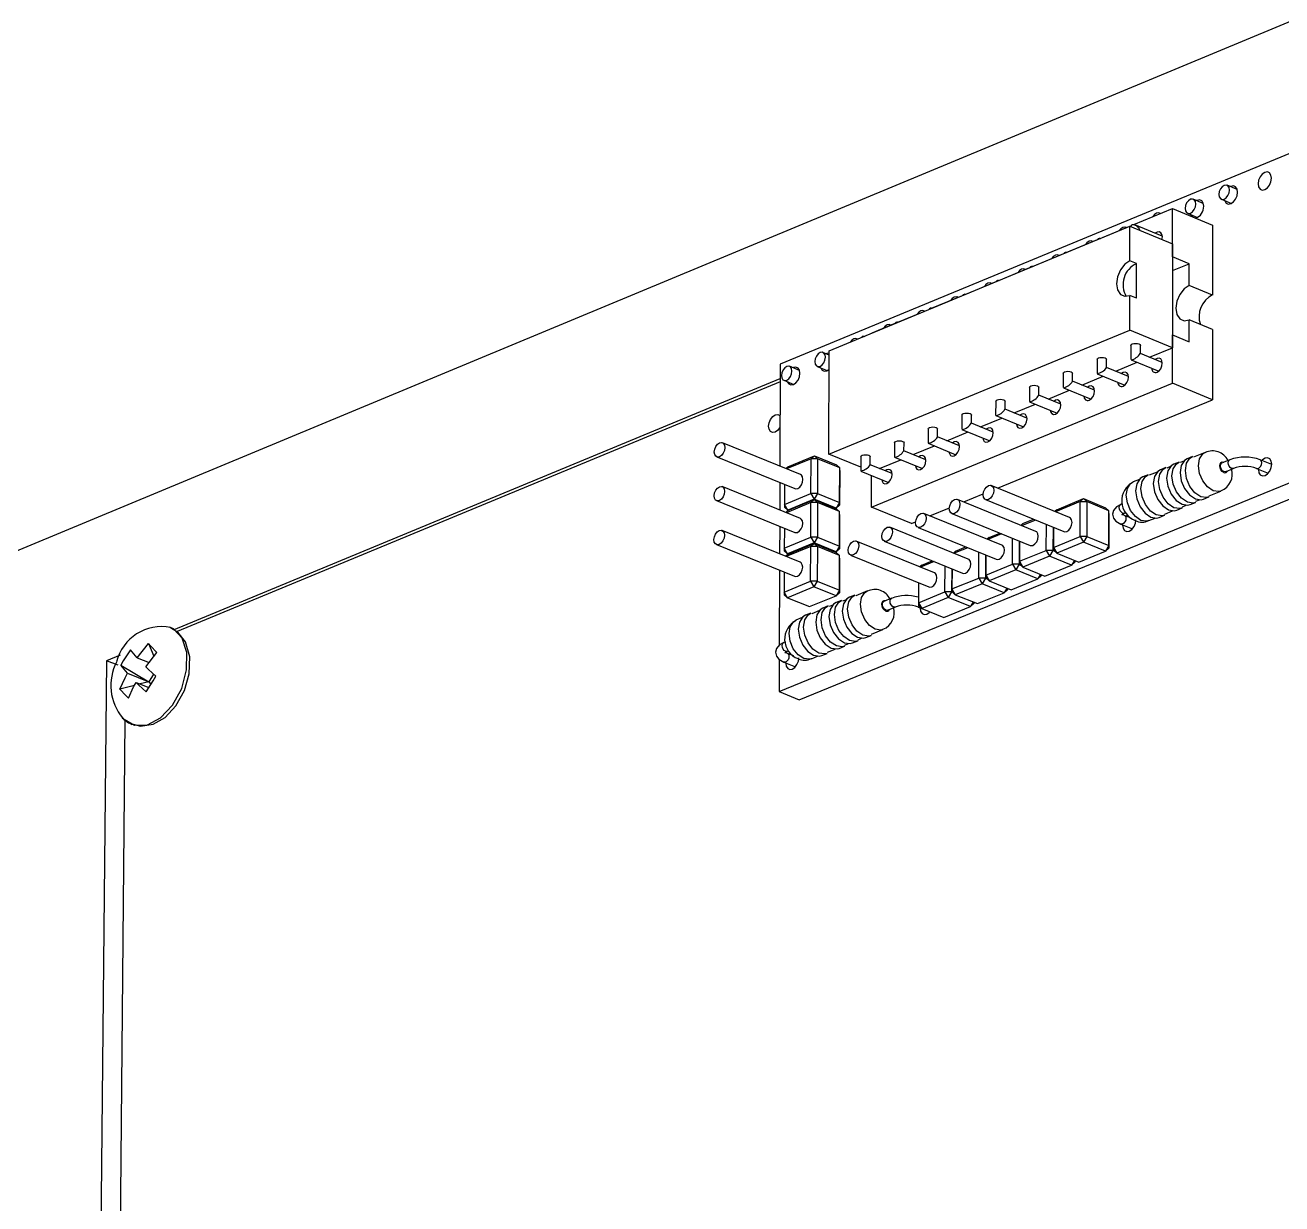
# Model space of a CAD drawing. Extents: x 0 to 155, y 0 to 203.
# Drawn here: x 90.66 to 101.95, y 83.91 to 94.49 of the extents above; entities that cross this region are included whole.
import ezdxf

# ---------------------------------------------------------------- set-up
doc = ezdxf.new("R2010")
doc.units = 0
doc.layers.get('0').update_dxf_attribs({"linetype": 'CONTINUOUS'})

msp = doc.modelspace()

# ---------------------------------------------------------------- linework, layer by layer
at = {"color": 7, "linetype": 'CONTINUOUS'}
for p, q in [((89.215, 89.204), (134.149, 107.888)), ((104.197, 94.243), (97.443, 91.448)), ((101.548, 93.019), (101.458, 93.056)), ((100.621, 92.704), (100.968, 92.847)), ((100.968, 92.413), (100.968, 92.847)), ((100.968, 92.847), (101.327, 92.699)), ((101.244, 92.893), (101.154, 92.93)), ((101.407, 92.93), (101.497, 92.893)), ((100.858, 92.802), (100.85, 92.805)), ((101.103, 92.805), (101.193, 92.767)), ((97.883, 91.57), (100.584, 92.688)), ((100.317, 92.578), (100.598, 92.694)), ((100.554, 92.676), (100.547, 92.679)), ((100.584, 92.377), (100.584, 92.688)), ((100.584, 92.688), (100.968, 92.529)), ((100.876, 92.599), (100.628, 92.702)), ((100.829, 92.635), (100.813, 92.625)), ((101.327, 92.699), (101.327, 92.07)), ((100.013, 92.452), (100.294, 92.568)), ((100.251, 92.55), (100.243, 92.554)), ((100.968, 92.529), (100.968, 91.596)), ((99.71, 92.327), (99.99, 92.443)), ((99.948, 92.425), (99.94, 92.428)), ((100.644, 92.352), (100.584, 92.377)), ((101.118, 92.351), (100.968, 92.413)), ((99.407, 92.201), (99.687, 92.317)), ((99.645, 92.3), (99.637, 92.303)), ((100.644, 92.041), (100.644, 92.352)), ((100.968, 92.289), (101.118, 92.351)), ((101.118, 92.157), (101.118, 92.351)), ((99.104, 92.076), (99.384, 92.192)), ((99.343, 92.175), (99.335, 92.178)), ((101.327, 92.07), (101.118, 92.157)), ((98.801, 91.951), (99.081, 92.066)), ((99.04, 92.05), (99.033, 92.053)), ((100.583, 91.755), (100.584, 92.066)), ((100.644, 92.041), (100.584, 92.066)), ((98.499, 91.826), (98.778, 91.941)), ((98.739, 91.925), (98.731, 91.928)), ((98.268, 91.73), (98.476, 91.816)), ((101.118, 91.651), (101.118, 91.846)), ((101.327, 91.759), (101.118, 91.846)), ((97.88, 90.64), (100.583, 91.755)), ((98.268, 91.729), (98.268, 91.73)), ((98.437, 91.8), (98.429, 91.803)), ((100.968, 91.596), (100.583, 91.755)), ((100.968, 91.277), (100.968, 91.713)), ((100.968, 91.713), (101.118, 91.651)), ((101.327, 91.759), (101.327, 91.13)), ((98.137, 91.675), (98.128, 91.678)), ((100.594, 91.618), (100.594, 91.49)), ((100.679, 91.545), (100.679, 91.618)), ((100.762, 91.512), (100.968, 91.596)), ((97.883, 91.531), (97.827, 91.554)), ((97.88, 90.64), (97.883, 91.57)), ((100.29, 91.493), (100.29, 91.364)), ((100.375, 91.419), (100.375, 91.493)), ((100.595, 91.488), (100.844, 91.386)), ((100.876, 91.465), (100.679, 91.546)), ((97.443, 91.448), (97.44, 90.532)), ((97.616, 91.393), (97.526, 91.43)), ((97.776, 91.429), (97.866, 91.392)), ((99.986, 91.368), (99.986, 91.239)), ((100.07, 91.294), (100.07, 91.368)), ((100.291, 91.363), (100.54, 91.26)), ((100.572, 91.339), (100.375, 91.42)), ((100.457, 91.386), (100.65, 91.466)), ((91.992, 89.064), (97.443, 91.319)), ((97.443, 91.289), (92.024, 89.047)), ((97.476, 91.304), (97.565, 91.267)), ((98.263, 90.165), (100.968, 91.277)), ((99.682, 91.242), (99.682, 91.114)), ((99.767, 91.169), (99.767, 91.242)), ((100.268, 91.214), (100.07, 91.295)), ((100.153, 91.261), (100.345, 91.34)), ((101.327, 91.13), (100.968, 91.277)), ((97.432, 88.508), (104.085, 91.229)), ((99.395, 90.336), (101.327, 91.13)), ((99.964, 91.089), (99.767, 91.17)), ((99.849, 91.136), (100.041, 91.215)), ((99.987, 91.237), (100.236, 91.135)), ((97.612, 88.435), (104.085, 91.082)), ((99.379, 91.117), (99.378, 90.989)), ((99.463, 91.044), (99.463, 91.117)), ((99.66, 90.964), (99.463, 91.045)), ((99.546, 91.011), (99.737, 91.09)), ((99.683, 91.112), (99.932, 91.01)), ((99.075, 90.993), (99.075, 90.864)), ((99.16, 90.919), (99.16, 90.992)), ((99.357, 90.839), (99.16, 90.92)), ((99.243, 90.886), (99.434, 90.965)), ((99.379, 90.987), (99.628, 90.885)), ((98.773, 90.868), (98.772, 90.739)), ((98.857, 90.794), (98.857, 90.868)), ((99.054, 90.715), (98.857, 90.795)), ((98.94, 90.761), (99.131, 90.84)), ((99.076, 90.862), (99.325, 90.761)), ((97.625, 90.457), (96.923, 90.743)), ((98.47, 90.743), (98.47, 90.615)), ((98.554, 90.67), (98.555, 90.743)), ((98.637, 90.637), (98.828, 90.715)), ((98.773, 90.738), (99.022, 90.636)), ((96.872, 90.617), (97.575, 90.331)), ((97.72, 90.598), (97.5, 90.508)), ((97.512, 90.527), (97.75, 90.625)), ((97.719, 90.287), (97.72, 90.598)), ((97.75, 90.625), (97.72, 90.598)), ((97.779, 90.598), (97.72, 90.598)), ((97.75, 90.625), (97.779, 90.598)), ((97.75, 90.625), (97.948, 90.544)), ((97.779, 90.598), (97.778, 90.287)), ((97.977, 90.518), (97.779, 90.598)), ((98.168, 90.523), (97.88, 90.64)), ((98.168, 90.619), (98.167, 90.49)), ((98.252, 90.545), (98.252, 90.618)), ((98.335, 90.512), (98.525, 90.591)), ((98.471, 90.613), (98.72, 90.511)), ((98.751, 90.59), (98.554, 90.671)), ((101.027, 90.57), (100.979, 90.551)), ((101.069, 90.578), (101.037, 90.565)), ((101.147, 90.619), (101.099, 90.6)), ((101.262, 90.657), (101.157, 90.614)), ((101.482, 90.591), (101.413, 90.562)), ((101.859, 90.548), (101.755, 90.591)), ((97.493, 90.511), (97.512, 90.527)), ((97.948, 90.544), (97.977, 90.518)), ((97.976, 90.207), (97.977, 90.518)), ((97.977, 90.493), (97.976, 90.182)), ((97.977, 90.493), (97.977, 90.518)), ((98.168, 90.489), (98.417, 90.387)), ((98.449, 90.466), (98.252, 90.546)), ((100.749, 90.456), (100.701, 90.436)), ((100.829, 90.479), (100.758, 90.451)), ((100.907, 90.521), (100.859, 90.501)), ((100.949, 90.529), (100.917, 90.516)), ((101.445, 90.483), (101.514, 90.512)), ((101.723, 90.512), (101.827, 90.469)), ((97.624, 90.063), (96.921, 90.349)), ((97.439, 90.386), (97.438, 90.139)), ((97.481, 90.369), (97.48, 90.189)), ((98.263, 90.165), (98.264, 90.45)), ((100.043, 90.071), (99.339, 90.359)), ((100.67, 90.414), (100.614, 90.392)), ((97.48, 90.189), (97.719, 90.287)), ((97.748, 90.236), (97.51, 90.138)), ((97.51, 90.134), (97.748, 90.232)), ((97.748, 90.232), (97.718, 90.205)), ((97.719, 90.287), (97.748, 90.236)), ((97.778, 90.287), (97.719, 90.287)), ((97.778, 90.287), (97.748, 90.236)), ((97.946, 90.156), (97.748, 90.236)), ((97.748, 90.232), (97.778, 90.205)), ((97.748, 90.232), (97.946, 90.151)), ((97.778, 90.287), (97.976, 90.207)), ((99.739, 89.947), (99.036, 90.234)), ((99.092, 90.211), (99.266, 90.283)), ((99.288, 90.232), (99.992, 89.945)), ((99.927, 90.142), (100.168, 90.241)), ((100.168, 90.241), (100.138, 90.214)), ((100.168, 90.241), (100.198, 90.214)), ((100.168, 90.241), (100.366, 90.16)), ((101.178, 90.217), (101.21, 90.23)), ((101.247, 90.236), (101.295, 90.256)), ((101.298, 90.266), (101.403, 90.309)), ((96.871, 90.223), (97.573, 89.937)), ((97.51, 90.138), (97.48, 90.189)), ((97.48, 90.189), (97.481, 90.165)), ((97.51, 90.138), (97.481, 90.165)), ((97.492, 90.117), (97.51, 90.134)), ((97.718, 90.205), (97.498, 90.114)), ((97.51, 90.138), (97.516, 90.136)), ((97.717, 89.894), (97.718, 90.205)), ((97.778, 90.205), (97.718, 90.205)), ((97.778, 90.205), (97.777, 89.894)), ((97.976, 90.125), (97.778, 90.205)), ((97.941, 90.153), (97.946, 90.156)), ((97.976, 90.207), (97.946, 90.156)), ((97.976, 90.182), (97.946, 90.156)), ((97.946, 90.151), (97.976, 90.125)), ((97.975, 89.813), (97.976, 90.125)), ((97.976, 90.182), (97.976, 90.207)), ((97.976, 90.1), (97.976, 90.125)), ((98.623, 90.019), (98.263, 90.165)), ((98.788, 90.086), (98.963, 90.158)), ((99.927, 90.142), (99.909, 90.126)), ((100.138, 90.214), (99.916, 90.123)), ((100.137, 89.901), (100.138, 90.214)), ((100.138, 90.214), (100.198, 90.214)), ((100.198, 90.214), (100.197, 89.901)), ((100.396, 90.133), (100.198, 90.214)), ((100.366, 90.16), (100.396, 90.133)), ((100.395, 89.82), (100.396, 90.133)), ((100.396, 90.108), (100.396, 90.133)), ((100.518, 90.196), (100.503, 90.189)), ((100.535, 90.111), (100.55, 90.116)), ((100.899, 90.103), (100.969, 90.132)), ((101.007, 90.138), (101.055, 90.158)), ((101.058, 90.168), (101.09, 90.181)), ((101.127, 90.187), (101.175, 90.207)), ((97.976, 90.1), (97.975, 89.789)), ((98.623, 90.019), (98.659, 90.033)), ((99.435, 89.822), (98.732, 90.109)), ((98.985, 90.107), (99.688, 89.821)), ((99.624, 90.017), (99.605, 90.001)), ((99.736, 90.049), (99.612, 89.998)), ((99.624, 90.017), (99.719, 90.056)), ((99.833, 89.776), (99.834, 90.01)), ((100.396, 90.108), (100.395, 89.796)), ((100.503, 90.012), (100.607, 89.97)), ((100.535, 90.091), (100.516, 90.102)), ((100.597, 90.066), (100.535, 90.091)), ((100.535, 90.091), (100.537, 90.091)), ((100.755, 90.044), (100.811, 90.067)), ((100.848, 90.073), (100.896, 90.093)), ((97.623, 89.67), (96.92, 89.955)), ((97.438, 89.993), (97.437, 89.745)), ((97.48, 89.976), (97.479, 89.796)), ((97.479, 89.796), (97.717, 89.894)), ((97.717, 89.894), (97.747, 89.843)), ((97.777, 89.894), (97.717, 89.894)), ((97.777, 89.894), (97.747, 89.843)), ((97.777, 89.894), (97.975, 89.813)), ((99.132, 89.698), (98.429, 89.985)), ((98.681, 89.983), (99.384, 89.696)), ((99.32, 89.893), (99.302, 89.877)), ((99.432, 89.925), (99.309, 89.874)), ((99.32, 89.893), (99.415, 89.932)), ((99.894, 89.985), (99.893, 89.776)), ((99.897, 89.984), (99.897, 89.802)), ((99.897, 89.802), (100.137, 89.901)), ((100.137, 89.901), (100.167, 89.85)), ((100.197, 89.901), (100.137, 89.901)), ((100.197, 89.901), (100.167, 89.85)), ((100.197, 89.901), (100.395, 89.82)), ((96.869, 89.829), (97.572, 89.544)), ((97.509, 89.745), (97.479, 89.796)), ((97.479, 89.796), (97.479, 89.771)), ((97.717, 89.811), (97.496, 89.721)), ((97.747, 89.843), (97.509, 89.745)), ((97.509, 89.74), (97.747, 89.838)), ((97.716, 89.5), (97.717, 89.811)), ((97.747, 89.838), (97.717, 89.811)), ((97.777, 89.811), (97.717, 89.811)), ((97.945, 89.762), (97.747, 89.843)), ((97.747, 89.838), (97.777, 89.811)), ((97.747, 89.838), (97.945, 89.758)), ((97.777, 89.811), (97.776, 89.5)), ((97.975, 89.731), (97.777, 89.811)), ((97.975, 89.813), (97.945, 89.762)), ((97.975, 89.789), (97.945, 89.762)), ((97.975, 89.789), (97.975, 89.813)), ((98.829, 89.574), (98.126, 89.86)), ((98.378, 89.858), (99.081, 89.572)), ((99.129, 89.8), (99.005, 89.75)), ((99.017, 89.769), (99.111, 89.807)), ((99.53, 89.652), (99.53, 89.885)), ((99.59, 89.86), (99.59, 89.652)), ((99.593, 89.859), (99.593, 89.678)), ((99.593, 89.678), (99.833, 89.776)), ((99.833, 89.776), (99.863, 89.725)), ((99.893, 89.776), (99.833, 89.776)), ((99.893, 89.776), (99.863, 89.725)), ((99.893, 89.776), (99.903, 89.773)), ((99.897, 89.802), (99.927, 89.751)), ((99.897, 89.802), (99.897, 89.778)), ((99.927, 89.751), (99.897, 89.778)), ((100.167, 89.85), (99.927, 89.751)), ((100.365, 89.769), (100.167, 89.85)), ((100.395, 89.82), (100.365, 89.769)), ((100.365, 89.769), (100.395, 89.796)), ((100.395, 89.82), (100.395, 89.796)), ((97.509, 89.745), (97.479, 89.771)), ((97.49, 89.723), (97.509, 89.74)), ((97.509, 89.745), (97.514, 89.742)), ((97.939, 89.76), (97.945, 89.762)), ((97.945, 89.758), (97.975, 89.731)), ((97.974, 89.419), (97.975, 89.731)), ((97.975, 89.707), (97.974, 89.395)), ((97.975, 89.707), (97.975, 89.731)), ((98.075, 89.734), (98.778, 89.448)), ((98.826, 89.676), (98.703, 89.625)), ((98.714, 89.645), (98.808, 89.683)), ((99.017, 89.769), (98.999, 89.752)), ((99.226, 89.528), (99.227, 89.76)), ((99.287, 89.736), (99.286, 89.528)), ((99.29, 89.735), (99.29, 89.554)), ((99.593, 89.678), (99.623, 89.627)), ((99.593, 89.678), (99.593, 89.654)), ((99.863, 89.725), (99.623, 89.627)), ((100.061, 89.644), (99.863, 89.725)), ((99.927, 89.751), (100.125, 89.67)), ((100.086, 89.686), (100.061, 89.644)), ((100.061, 89.644), (100.091, 89.671)), ((100.091, 89.684), (100.091, 89.671)), ((100.091, 89.684), (100.091, 89.671)), ((100.125, 89.67), (100.365, 89.769)), ((97.436, 89.599), (97.434, 88.924)), ((97.478, 89.582), (97.477, 89.402)), ((98.714, 89.645), (98.696, 89.628)), ((98.923, 89.404), (98.924, 89.636)), ((98.984, 89.612), (98.983, 89.404)), ((98.987, 89.61), (98.986, 89.43)), ((99.29, 89.554), (99.53, 89.652)), ((99.29, 89.554), (99.32, 89.503)), ((99.29, 89.554), (99.29, 89.529)), ((99.56, 89.601), (99.32, 89.503)), ((99.53, 89.652), (99.56, 89.601)), ((99.59, 89.652), (99.53, 89.652)), ((99.59, 89.652), (99.56, 89.601)), ((99.758, 89.52), (99.56, 89.601)), ((99.59, 89.652), (99.599, 89.648)), ((99.623, 89.627), (99.593, 89.654)), ((99.623, 89.627), (99.821, 89.546)), ((99.782, 89.562), (99.758, 89.52)), ((99.788, 89.56), (99.788, 89.547)), ((99.788, 89.56), (99.788, 89.547)), ((99.821, 89.546), (100.061, 89.644)), ((97.477, 89.402), (97.716, 89.5)), ((97.746, 89.449), (97.507, 89.351)), ((97.716, 89.5), (97.746, 89.449)), ((97.776, 89.5), (97.716, 89.5)), ((97.776, 89.5), (97.746, 89.449)), ((97.944, 89.368), (97.746, 89.449)), ((97.776, 89.5), (97.974, 89.419)), ((98.684, 89.486), (98.684, 89.306)), ((98.986, 89.43), (99.226, 89.528)), ((99.256, 89.477), (99.016, 89.378)), ((99.226, 89.528), (99.256, 89.477)), ((99.286, 89.528), (99.226, 89.528)), ((99.286, 89.528), (99.256, 89.477)), ((99.454, 89.396), (99.256, 89.477)), ((99.286, 89.528), (99.296, 89.524)), ((99.32, 89.503), (99.29, 89.529)), ((99.32, 89.503), (99.518, 89.422)), ((99.479, 89.438), (99.454, 89.396)), ((99.484, 89.435), (99.484, 89.423)), ((99.484, 89.435), (99.484, 89.423)), ((99.518, 89.422), (99.758, 89.52)), ((99.758, 89.52), (99.788, 89.547)), ((97.507, 89.351), (97.477, 89.402)), ((97.477, 89.402), (97.478, 89.377)), ((97.507, 89.351), (97.478, 89.377)), ((97.507, 89.351), (97.705, 89.271)), ((97.705, 89.271), (97.944, 89.368)), ((97.974, 89.419), (97.944, 89.368)), ((97.974, 89.395), (97.944, 89.368)), ((97.993, 89.326), (97.946, 89.307)), ((97.974, 89.395), (97.974, 89.419)), ((98.034, 89.333), (98.003, 89.321)), ((98.112, 89.375), (98.065, 89.355)), ((98.226, 89.412), (98.121, 89.369)), ((98.444, 89.346), (98.375, 89.317)), ((98.684, 89.306), (98.923, 89.404)), ((98.953, 89.353), (98.714, 89.254)), ((98.923, 89.404), (98.953, 89.353)), ((98.983, 89.404), (98.923, 89.404)), ((98.983, 89.404), (98.953, 89.353)), ((99.151, 89.272), (98.953, 89.353)), ((98.983, 89.404), (98.993, 89.4)), ((98.986, 89.43), (99.016, 89.378)), ((98.986, 89.43), (98.987, 89.405)), ((99.016, 89.378), (98.987, 89.405)), ((99.016, 89.378), (99.214, 89.298)), ((99.214, 89.298), (99.454, 89.396)), ((99.454, 89.396), (99.484, 89.423)), ((97.717, 89.213), (97.67, 89.193)), ((97.796, 89.236), (97.727, 89.207)), ((97.875, 89.277), (97.827, 89.258)), ((97.915, 89.285), (97.884, 89.272)), ((98.407, 89.239), (98.476, 89.267)), ((98.683, 89.267), (98.713, 89.255)), ((98.684, 89.306), (98.714, 89.254)), ((98.684, 89.306), (98.684, 89.281)), ((98.714, 89.254), (98.684, 89.281)), ((98.714, 89.254), (98.912, 89.174)), ((98.912, 89.174), (99.151, 89.272)), ((99.176, 89.314), (99.151, 89.272)), ((99.151, 89.272), (99.181, 89.299)), ((99.181, 89.311), (99.181, 89.299)), ((99.181, 89.311), (99.181, 89.299)), ((97.639, 89.172), (97.584, 89.149)), ((98.143, 88.974), (98.174, 88.987)), ((98.211, 88.993), (98.259, 89.013)), ((98.262, 89.023), (98.366, 89.066)), ((91.666, 88.81), (91.605, 88.884)), ((91.666, 88.81), (91.765, 88.94)), ((91.765, 88.94), (91.815, 88.825)), ((97.489, 88.954), (97.474, 88.948)), ((97.506, 88.87), (97.521, 88.876)), ((97.867, 88.861), (97.936, 88.89)), ((97.973, 88.896), (98.021, 88.916)), ((98.024, 88.926), (98.055, 88.939)), ((98.092, 88.945), (98.14, 88.964)), ((91.39, 88.785), (91.298, 79.43)), ((91.511, 88.835), (91.39, 88.785)), ((91.493, 88.744), (91.39, 88.785)), ((91.666, 88.81), (91.772, 88.768)), ((91.743, 88.73), (91.842, 88.859)), ((97.433, 88.797), (97.432, 88.508)), ((97.476, 88.772), (97.579, 88.731)), ((97.508, 88.851), (97.488, 88.862)), ((97.565, 88.828), (97.508, 88.851)), ((97.508, 88.851), (97.509, 88.851)), ((97.724, 88.803), (97.779, 88.826)), ((97.816, 88.832), (97.864, 88.851)), ((91.579, 88.672), (91.518, 88.745)), ((91.518, 88.745), (91.768, 88.596)), ((91.579, 88.672), (91.768, 88.596)), ((91.811, 88.664), (91.768, 88.596)), ((91.641, 88.564), (91.509, 88.531)), ((91.656, 88.591), (91.77, 88.545)), ((91.768, 88.596), (91.692, 88.577)), ((91.768, 88.596), (91.788, 88.575)), ((97.432, 88.508), (97.612, 88.435)), ((91.483, 80.433), (91.558, 88.249))]:
    msp.add_line(p, q, dxfattribs=at)
for points in [[(101.857, 93.119), (101.852, 93.147), (101.839, 93.167), (101.82, 93.176), (101.797, 93.172), (101.774, 93.157), (101.754, 93.132), (101.741, 93.101), (101.737, 93.07), (101.741, 93.042), (101.755, 93.022), (101.774, 93.013), (101.797, 93.017), (101.82, 93.032), (101.839, 93.057), (101.852, 93.088), (101.857, 93.119)], [(101.48, 93.013), (101.477, 93.035), (101.466, 93.051), (101.451, 93.058), (101.433, 93.055), (101.414, 93.043), (101.399, 93.023), (101.388, 92.999), (101.385, 92.974), (101.388, 92.951), (101.399, 92.936), (101.414, 92.928), (101.433, 92.931), (101.451, 92.944), (101.466, 92.964), (101.477, 92.988), (101.48, 93.013)], [(101.552, 92.993), (101.548, 93.021), (101.535, 93.041), (101.515, 93.05), (101.492, 93.046), (101.488, 93.044)], [(101.436, 92.918), (101.437, 92.916), (101.45, 92.896), (101.469, 92.887), (101.492, 92.891), (101.515, 92.906), (101.535, 92.931), (101.548, 92.962), (101.552, 92.993)], [(101.176, 92.887), (101.173, 92.91), (101.162, 92.925), (101.147, 92.932), (101.128, 92.93), (101.11, 92.917), (101.094, 92.897), (101.084, 92.873), (101.08, 92.848), (101.084, 92.826), (101.094, 92.81), (101.11, 92.803), (101.128, 92.806), (101.147, 92.818), (101.162, 92.838), (101.173, 92.862), (101.176, 92.887)], [(101.248, 92.868), (101.243, 92.895), (101.23, 92.915), (101.211, 92.924), (101.188, 92.92), (101.184, 92.918)], [(100.856, 92.801), (100.843, 92.807), (100.824, 92.804), (100.806, 92.792), (100.792, 92.775)], [(101.132, 92.792), (101.133, 92.79), (101.141, 92.776)], [(100.553, 92.676), (100.539, 92.681), (100.521, 92.678), (100.503, 92.666), (100.489, 92.649)], [(100.595, 92.679), (100.595, 92.683), (100.596, 92.69), (100.599, 92.696), (100.602, 92.7), (100.607, 92.703), (100.613, 92.704), (100.619, 92.704), (100.626, 92.702), (100.633, 92.699), (100.641, 92.694), (100.648, 92.688), (100.655, 92.681), (100.661, 92.673), (100.667, 92.664), (100.672, 92.655), (100.674, 92.651)], [(100.873, 92.568), (100.877, 92.592), (100.873, 92.615), (100.863, 92.63), (100.847, 92.637), (100.829, 92.635)], [(100.249, 92.55), (100.236, 92.556), (100.218, 92.553), (100.199, 92.54), (100.186, 92.524)], [(99.946, 92.425), (99.933, 92.43), (99.915, 92.427), (99.896, 92.415), (99.883, 92.398)], [(100.584, 92.377), (100.538, 92.346), (100.499, 92.296), (100.473, 92.235), (100.464, 92.172), (100.473, 92.116), (100.499, 92.076), (100.538, 92.059), (100.584, 92.066)], [(99.644, 92.299), (99.63, 92.305), (99.612, 92.302), (99.594, 92.29), (99.58, 92.273)], [(99.341, 92.174), (99.328, 92.18), (99.309, 92.177), (99.291, 92.165), (99.278, 92.148)], [(101.118, 92.157), (101.072, 92.126), (101.033, 92.076), (101.007, 92.015), (100.998, 91.952), (101.007, 91.896), (101.033, 91.856), (101.072, 91.839), (101.118, 91.846)], [(99.039, 92.049), (99.026, 92.055), (99.007, 92.052), (98.989, 92.04), (98.976, 92.023)], [(98.737, 91.924), (98.724, 91.93), (98.706, 91.927), (98.687, 91.915), (98.674, 91.898)], [(98.174, 91.69), (98.175, 91.693), (98.179, 91.697), (98.183, 91.7), (98.189, 91.701), (98.195, 91.701), (98.202, 91.699), (98.204, 91.699)], [(98.436, 91.799), (98.422, 91.805), (98.404, 91.802), (98.386, 91.79), (98.372, 91.773)], [(98.135, 91.674), (98.121, 91.68), (98.103, 91.678), (98.085, 91.665), (98.07, 91.648)], [(100.594, 91.618), (100.597, 91.625), (100.606, 91.631), (100.62, 91.634), (100.636, 91.636), (100.653, 91.634), (100.666, 91.631), (100.676, 91.625), (100.679, 91.618), (100.679, 91.618)], [(97.849, 91.511), (97.846, 91.533), (97.835, 91.549), (97.82, 91.556), (97.802, 91.553), (97.784, 91.541), (97.768, 91.521), (97.758, 91.497), (97.754, 91.472), (97.758, 91.449), (97.768, 91.434), (97.783, 91.427), (97.802, 91.429), (97.82, 91.442), (97.835, 91.461), (97.845, 91.486), (97.849, 91.511)], [(97.883, 91.548), (97.862, 91.544), (97.857, 91.542)], [(100.29, 91.493), (100.293, 91.5), (100.302, 91.505), (100.316, 91.509), (100.332, 91.51), (100.348, 91.509), (100.362, 91.505), (100.371, 91.5), (100.375, 91.493), (100.375, 91.493)], [(100.829, 91.376), (100.847, 91.388), (100.862, 91.408), (100.873, 91.433), (100.876, 91.458), (100.873, 91.48), (100.862, 91.496), (100.847, 91.503), (100.829, 91.5), (100.813, 91.491)], [(97.548, 91.386), (97.545, 91.409), (97.535, 91.424), (97.519, 91.431), (97.501, 91.429), (97.483, 91.416), (97.468, 91.397), (97.457, 91.372), (97.454, 91.347), (97.457, 91.325), (97.467, 91.309), (97.483, 91.302), (97.501, 91.305), (97.519, 91.317), (97.534, 91.337), (97.545, 91.361), (97.548, 91.386)], [(97.506, 91.292), (97.506, 91.29), (97.519, 91.271), (97.538, 91.262), (97.561, 91.265), (97.583, 91.28), (97.603, 91.305), (97.615, 91.335), (97.62, 91.367)], [(97.62, 91.367), (97.616, 91.395), (97.603, 91.414), (97.584, 91.423), (97.561, 91.42), (97.556, 91.417)], [(97.806, 91.416), (97.807, 91.415), (97.82, 91.395), (97.839, 91.386), (97.861, 91.39), (97.882, 91.403)], [(99.986, 91.368), (99.989, 91.374), (99.998, 91.38), (100.012, 91.384), (100.028, 91.385), (100.044, 91.384), (100.058, 91.38), (100.067, 91.374), (100.07, 91.368), (100.07, 91.368)], [(100.524, 91.251), (100.542, 91.263), (100.558, 91.283), (100.568, 91.307), (100.572, 91.333), (100.568, 91.355), (100.558, 91.371), (100.543, 91.378), (100.524, 91.375), (100.509, 91.365)], [(99.682, 91.242), (99.685, 91.249), (99.694, 91.255), (99.708, 91.258), (99.724, 91.26), (99.74, 91.258), (99.754, 91.255), (99.763, 91.249), (99.767, 91.242), (99.767, 91.242)], [(100.22, 91.125), (100.238, 91.138), (100.254, 91.158), (100.264, 91.182), (100.268, 91.207), (100.264, 91.23), (100.254, 91.246), (100.238, 91.253), (100.22, 91.25), (100.205, 91.24)], [(99.379, 91.117), (99.382, 91.124), (99.391, 91.13), (99.405, 91.133), (99.421, 91.135), (99.437, 91.133), (99.451, 91.13), (99.46, 91.124), (99.463, 91.117), (99.463, 91.117)], [(99.869, 91.036), (99.872, 91.021), (99.882, 91.005), (99.898, 90.998), (99.916, 91)], [(99.916, 91), (99.935, 91.013), (99.95, 91.033), (99.96, 91.057), (99.964, 91.082), (99.96, 91.105), (99.95, 91.12), (99.935, 91.128), (99.916, 91.125), (99.901, 91.115)], [(97.338, 90.891), (97.343, 90.923), (97.355, 90.953), (97.375, 90.978), (97.397, 90.993), (97.42, 90.996), (97.439, 90.988), (97.441, 90.985)], [(99.075, 90.993), (99.079, 90.999), (99.088, 91.005), (99.101, 91.008), (99.118, 91.01), (99.134, 91.008), (99.148, 91.005), (99.157, 90.999), (99.16, 90.992), (99.16, 90.992)], [(99.565, 90.911), (99.569, 90.896), (99.579, 90.88), (99.594, 90.873), (99.613, 90.876)], [(99.613, 90.876), (99.631, 90.888), (99.647, 90.908), (99.657, 90.932), (99.661, 90.957), (99.657, 90.98), (99.647, 90.996), (99.631, 91.003), (99.613, 91), (99.597, 90.99)], [(97.441, 90.883), (97.439, 90.879), (97.419, 90.854), (97.397, 90.839), (97.374, 90.835), (97.355, 90.844), (97.342, 90.864), (97.338, 90.891)], [(98.773, 90.868), (98.776, 90.874), (98.785, 90.88), (98.799, 90.884), (98.815, 90.885), (98.831, 90.884), (98.845, 90.88), (98.854, 90.874), (98.857, 90.868), (98.857, 90.868)], [(99.309, 90.751), (99.328, 90.763), (99.343, 90.783), (99.354, 90.807), (99.357, 90.833), (99.354, 90.855), (99.343, 90.871), (99.328, 90.878), (99.31, 90.875), (99.294, 90.865)], [(96.898, 90.742), (96.916, 90.745), (96.931, 90.738), (96.942, 90.722), (96.945, 90.7), (96.941, 90.674), (96.931, 90.65), (96.916, 90.63), (96.897, 90.618), (96.879, 90.615), (96.864, 90.622), (96.854, 90.638), (96.85, 90.66), (96.854, 90.686), (96.864, 90.71), (96.88, 90.73), (96.898, 90.742)], [(98.47, 90.743), (98.473, 90.75), (98.482, 90.755), (98.496, 90.759), (98.512, 90.76), (98.528, 90.759), (98.542, 90.755), (98.551, 90.75), (98.555, 90.743), (98.555, 90.743)], [(99.007, 90.626), (99.025, 90.638), (99.04, 90.658), (99.051, 90.683), (99.054, 90.708), (99.051, 90.73), (99.041, 90.746), (99.025, 90.753), (99.007, 90.75), (98.991, 90.74)], [(99.262, 90.786), (99.265, 90.771), (99.276, 90.755), (99.291, 90.748), (99.309, 90.751)], [(98.168, 90.619), (98.171, 90.625), (98.18, 90.631), (98.194, 90.634), (98.21, 90.636), (98.226, 90.634), (98.24, 90.631), (98.249, 90.625), (98.252, 90.618), (98.252, 90.618)], [(98.704, 90.502), (98.722, 90.514), (98.738, 90.534), (98.748, 90.558), (98.752, 90.583), (98.748, 90.606), (98.738, 90.621), (98.722, 90.629), (98.704, 90.626), (98.689, 90.616)], [(98.959, 90.662), (98.963, 90.646), (98.973, 90.63), (98.988, 90.623), (99.007, 90.626)], [(101.175, 90.207), (101.154, 90.201), (101.101, 90.209), (101.048, 90.244), (101.003, 90.302), (100.974, 90.372), (100.963, 90.445), (100.974, 90.509), (101.004, 90.555), (101.027, 90.57)], [(101.099, 90.6), (101.076, 90.585), (101.046, 90.539), (101.035, 90.475), (101.046, 90.402), (101.076, 90.331), (101.12, 90.274), (101.173, 90.239)], [(101.295, 90.256), (101.274, 90.25), (101.221, 90.258), (101.168, 90.294), (101.124, 90.351), (101.094, 90.421), (101.083, 90.494), (101.094, 90.559), (101.124, 90.604), (101.147, 90.619)], [(101.859, 90.551), (101.854, 90.579), (101.841, 90.599), (101.822, 90.608), (101.799, 90.605), (101.776, 90.589), (101.771, 90.584)], [(97.575, 90.331), (97.582, 90.329), (97.6, 90.332), (97.618, 90.344), (97.633, 90.364), (97.644, 90.388), (97.647, 90.413), (97.644, 90.436), (97.634, 90.451), (97.625, 90.457)], [(98.402, 90.377), (98.42, 90.389), (98.435, 90.409), (98.446, 90.434), (98.449, 90.459), (98.446, 90.481), (98.436, 90.497), (98.42, 90.504), (98.402, 90.501), (98.386, 90.491)], [(98.657, 90.537), (98.66, 90.522), (98.67, 90.506), (98.686, 90.499), (98.704, 90.502)], [(100.896, 90.093), (100.875, 90.087), (100.822, 90.095), (100.77, 90.13), (100.725, 90.187), (100.695, 90.258), (100.684, 90.331), (100.695, 90.395), (100.725, 90.441), (100.749, 90.456)], [(100.859, 90.501), (100.836, 90.486), (100.806, 90.44), (100.795, 90.376), (100.806, 90.303), (100.835, 90.233), (100.88, 90.176), (100.933, 90.14)], [(101.055, 90.158), (101.034, 90.152), (100.981, 90.16), (100.928, 90.195), (100.883, 90.253), (100.854, 90.323), (100.843, 90.396), (100.854, 90.46), (100.884, 90.506), (100.907, 90.521)], [(100.979, 90.551), (100.956, 90.536), (100.926, 90.49), (100.915, 90.425), (100.926, 90.352), (100.955, 90.282), (101, 90.225), (101.053, 90.19)], [(101.429, 90.484), (101.417, 90.491), (101.407, 90.504), (101.401, 90.519), (101.399, 90.535), (101.401, 90.549), (101.407, 90.559), (101.413, 90.562)], [(101.445, 90.483), (101.44, 90.482), (101.429, 90.484)], [(101.739, 90.505), (101.739, 90.502), (101.743, 90.474), (101.756, 90.454), (101.776, 90.445), (101.799, 90.449), (101.822, 90.464), (101.841, 90.489), (101.854, 90.52), (101.859, 90.551), (101.859, 90.551)], [(96.896, 90.348), (96.914, 90.351), (96.93, 90.344), (96.94, 90.328), (96.943, 90.306), (96.94, 90.281), (96.929, 90.256), (96.914, 90.236), (96.896, 90.224), (96.878, 90.221), (96.862, 90.228), (96.852, 90.244), (96.849, 90.267), (96.852, 90.292), (96.863, 90.316), (96.878, 90.336), (96.896, 90.348)], [(98.355, 90.413), (98.358, 90.397), (98.368, 90.381), (98.383, 90.374), (98.402, 90.377)], [(99.266, 90.276), (99.27, 90.301), (99.28, 90.326), (99.296, 90.345), (99.314, 90.358), (99.332, 90.361), (99.348, 90.353), (99.358, 90.337), (99.362, 90.315), (99.358, 90.29), (99.348, 90.265), (99.332, 90.245), (99.314, 90.233), (99.295, 90.23), (99.28, 90.237), (99.27, 90.253), (99.266, 90.276)], [(100.701, 90.436), (100.677, 90.421), (100.647, 90.375), (100.636, 90.311), (100.647, 90.238), (100.677, 90.168), (100.722, 90.111), (100.774, 90.075)], [(98.962, 90.151), (98.966, 90.176), (98.976, 90.201), (98.992, 90.221), (99.01, 90.233), (99.028, 90.236), (99.044, 90.229), (99.054, 90.213), (99.058, 90.19), (99.054, 90.165), (99.044, 90.14), (99.028, 90.121), (99.01, 90.108), (98.992, 90.106), (98.976, 90.113), (98.966, 90.129), (98.962, 90.151)], [(101.173, 90.239), (101.226, 90.231), (101.247, 90.236)], [(100.503, 90.189), (100.465, 90.169), (100.436, 90.136), (100.427, 90.101), (100.437, 90.065), (100.459, 90.038), (100.503, 90.012)], [(100.933, 90.14), (100.986, 90.132), (101.007, 90.138)], [(101.053, 90.19), (101.106, 90.182), (101.127, 90.187)], [(97.573, 89.937), (97.58, 89.936), (97.598, 89.938), (97.617, 89.951), (97.632, 89.97), (97.642, 89.995), (97.646, 90.02), (97.643, 90.042), (97.632, 90.058), (97.624, 90.063)], [(98.659, 90.026), (98.663, 90.052), (98.673, 90.076), (98.688, 90.096), (98.707, 90.108), (98.725, 90.111), (98.74, 90.104), (98.751, 90.088), (98.754, 90.066), (98.751, 90.04), (98.74, 90.016), (98.725, 89.996), (98.706, 89.984), (98.688, 89.981), (98.673, 89.988), (98.662, 90.004), (98.659, 90.026)], [(99.992, 89.945), (99.999, 89.943), (100.017, 89.946), (100.035, 89.958), (100.051, 89.978), (100.061, 90.002), (100.065, 90.028), (100.061, 90.05), (100.051, 90.066), (100.043, 90.071)], [(100.512, 90.098), (100.512, 90.097), (100.523, 90.105), (100.535, 90.111)], [(100.519, 90.006), (100.519, 90.003), (100.524, 89.975), (100.537, 89.955), (100.556, 89.946), (100.579, 89.949), (100.602, 89.965), (100.622, 89.99), (100.635, 90.02), (100.639, 90.052), (100.639, 90.052)], [(100.566, 90.097), (100.556, 90.09), (100.551, 90.085)], [(100.774, 90.075), (100.827, 90.067), (100.848, 90.073)], [(96.895, 89.954), (96.913, 89.957), (96.928, 89.95), (96.938, 89.934), (96.942, 89.912), (96.938, 89.886), (96.928, 89.862), (96.912, 89.842), (96.894, 89.83), (96.876, 89.827), (96.861, 89.834), (96.85, 89.85), (96.847, 89.873), (96.851, 89.898), (96.861, 89.922), (96.876, 89.942), (96.895, 89.954)], [(98.356, 89.902), (98.359, 89.927), (98.37, 89.952), (98.385, 89.971), (98.404, 89.984), (98.422, 89.986), (98.437, 89.979), (98.448, 89.963), (98.451, 89.941), (98.447, 89.916), (98.437, 89.891), (98.421, 89.871), (98.403, 89.859), (98.385, 89.856), (98.37, 89.864), (98.359, 89.879), (98.356, 89.902)], [(99.688, 89.821), (99.695, 89.819), (99.713, 89.821), (99.732, 89.834), (99.747, 89.853), (99.758, 89.878), (99.761, 89.903), (99.758, 89.926), (99.747, 89.942), (99.739, 89.947)], [(98.053, 89.777), (98.057, 89.803), (98.067, 89.827), (98.082, 89.847), (98.101, 89.859), (98.119, 89.862), (98.134, 89.855), (98.145, 89.839), (98.148, 89.817), (98.144, 89.791), (98.134, 89.767), (98.119, 89.747), (98.1, 89.735), (98.082, 89.732), (98.067, 89.739), (98.056, 89.755), (98.053, 89.777)], [(99.384, 89.696), (99.391, 89.694), (99.41, 89.697), (99.428, 89.709), (99.444, 89.729), (99.454, 89.754), (99.458, 89.779), (99.454, 89.801), (99.444, 89.817), (99.435, 89.822)], [(97.572, 89.544), (97.579, 89.542), (97.597, 89.545), (97.615, 89.557), (97.631, 89.577), (97.641, 89.601), (97.645, 89.626), (97.641, 89.648), (97.631, 89.664), (97.623, 89.67)], [(99.081, 89.572), (99.088, 89.57), (99.107, 89.573), (99.125, 89.585), (99.14, 89.605), (99.151, 89.629), (99.154, 89.655), (99.151, 89.677), (99.14, 89.693), (99.132, 89.698)], [(98.778, 89.448), (98.785, 89.446), (98.804, 89.449), (98.822, 89.461), (98.837, 89.481), (98.848, 89.505), (98.851, 89.53), (98.848, 89.553), (98.838, 89.569), (98.829, 89.574)], [(98.14, 88.964), (98.119, 88.959), (98.066, 88.966), (98.013, 89.002), (97.969, 89.058), (97.939, 89.129), (97.929, 89.201), (97.939, 89.265), (97.97, 89.311), (97.993, 89.326)], [(98.065, 89.355), (98.041, 89.34), (98.011, 89.295), (98, 89.23), (98.01, 89.158), (98.04, 89.088), (98.085, 89.031), (98.138, 88.996)], [(98.259, 89.013), (98.238, 89.007), (98.185, 89.015), (98.132, 89.05), (98.088, 89.107), (98.058, 89.177), (98.048, 89.25), (98.058, 89.314), (98.088, 89.36), (98.112, 89.375)], [(97.864, 88.851), (97.843, 88.846), (97.79, 88.853), (97.737, 88.888), (97.693, 88.945), (97.663, 89.015), (97.653, 89.088), (97.663, 89.152), (97.694, 89.198), (97.717, 89.213)], [(97.827, 89.258), (97.803, 89.243), (97.773, 89.197), (97.762, 89.133), (97.773, 89.06), (97.802, 88.99), (97.847, 88.933), (97.9, 88.898)], [(98.021, 88.916), (98, 88.91), (97.947, 88.918), (97.895, 88.953), (97.85, 89.01), (97.82, 89.08), (97.81, 89.152), (97.821, 89.217), (97.851, 89.262), (97.875, 89.277)], [(97.946, 89.307), (97.922, 89.292), (97.892, 89.246), (97.881, 89.182), (97.891, 89.109), (97.921, 89.039), (97.966, 88.982), (98.019, 88.947)], [(98.391, 89.239), (98.38, 89.247), (98.37, 89.259), (98.363, 89.274), (98.361, 89.29), (98.363, 89.304), (98.37, 89.314), (98.375, 89.317)], [(98.407, 89.239), (98.402, 89.237), (98.391, 89.239)], [(98.7, 89.26), (98.7, 89.258), (98.704, 89.23), (98.717, 89.21), (98.736, 89.201), (98.759, 89.204), (98.782, 89.219), (98.787, 89.225)], [(97.67, 89.193), (97.646, 89.178), (97.616, 89.133), (97.605, 89.069), (97.615, 88.996), (97.645, 88.926), (97.69, 88.869), (97.743, 88.834)], [(91.531, 88.272), (91.587, 88.228), (91.696, 88.196), (91.807, 88.214), (91.915, 88.276), (92.013, 88.381), (92.089, 88.517), (92.133, 88.668), (92.138, 88.819), (92.1, 88.954), (92.031, 89.043), (91.967, 89.077)], [(91.548, 88.261), (91.642, 88.205), (91.756, 88.209), (91.875, 88.273), (91.983, 88.387), (92.065, 88.537), (92.109, 88.702), (92.111, 88.859), (92.069, 88.988), (91.99, 89.072), (91.956, 89.087)], [(98.138, 88.996), (98.19, 88.988), (98.211, 88.993)], [(91.605, 88.884), (91.54, 88.785), (91.518, 88.745)], [(91.842, 88.859), (91.785, 88.919), (91.765, 88.94)], [(97.474, 88.948), (97.437, 88.928), (97.408, 88.896), (97.399, 88.861), (97.409, 88.825), (97.431, 88.799), (97.476, 88.772)], [(97.9, 88.898), (97.953, 88.891), (97.973, 88.896)], [(98.019, 88.947), (98.072, 88.939), (98.092, 88.945)], [(97.483, 88.857), (97.483, 88.856), (97.493, 88.863), (97.506, 88.87)], [(97.492, 88.766), (97.492, 88.763), (97.497, 88.735), (97.51, 88.715), (97.529, 88.707), (97.551, 88.71), (97.574, 88.725), (97.593, 88.75), (97.606, 88.78), (97.611, 88.812), (97.611, 88.812)], [(97.535, 88.855), (97.529, 88.85), (97.524, 88.844)], [(97.743, 88.834), (97.795, 88.826), (97.816, 88.832)], [(91.509, 88.531), (91.556, 88.631), (91.579, 88.672)], [(91.832, 88.645), (91.767, 88.705), (91.743, 88.73)], [(91.586, 88.45), (91.633, 88.55), (91.656, 88.591)], [(91.746, 88.506), (91.68, 88.567), (91.656, 88.591)], [(91.746, 88.506), (91.807, 88.606), (91.832, 88.645)], [(91.509, 88.531), (91.562, 88.472), (91.586, 88.45)], [(91.534, 88.271), (91.545, 88.258), (91.619, 88.212)]]:
    msp.add_lwpolyline(points, dxfattribs=at)
at = {"color": 8, "linetype": 'CONTINUOUS'}
for points in [[(101.333, 90.312), (101.282, 90.346), (101.239, 90.4), (101.211, 90.468), (101.2, 90.537), (101.211, 90.599), (101.239, 90.643), (101.262, 90.657)], [(101.429, 90.476), (101.415, 90.485), (101.403, 90.5), (101.395, 90.518), (101.393, 90.537), (101.395, 90.554), (101.403, 90.566), (101.415, 90.572), (101.429, 90.569), (101.43, 90.569)], [(101.498, 90.512), (101.487, 90.52), (101.477, 90.532), (101.471, 90.548), (101.468, 90.564), (101.471, 90.578), (101.477, 90.588), (101.482, 90.591)], [(101.739, 90.512), (101.75, 90.52), (101.76, 90.532), (101.766, 90.548), (101.769, 90.564), (101.766, 90.578), (101.76, 90.588), (101.755, 90.591)], [(101.515, 90.512), (101.51, 90.511), (101.498, 90.512)], [(101.722, 90.512), (101.727, 90.511), (101.739, 90.512)], [(100.684, 90.046), (100.634, 90.08), (100.591, 90.135), (100.562, 90.202), (100.552, 90.272), (100.562, 90.333), (100.591, 90.377), (100.614, 90.392)], [(101.403, 90.309), (101.383, 90.304), (101.333, 90.312)], [(100.519, 90.111), (100.508, 90.119), (100.498, 90.131), (100.491, 90.146), (100.489, 90.162), (100.491, 90.176), (100.498, 90.186), (100.503, 90.189)], [(100.519, 90.013), (100.508, 90.011), (100.503, 90.012)], [(100.535, 90.111), (100.531, 90.109), (100.519, 90.111)], [(100.537, 90.091), (100.541, 90.088), (100.547, 90.078), (100.549, 90.064), (100.547, 90.048), (100.54, 90.033), (100.531, 90.021), (100.519, 90.013)], [(100.755, 90.044), (100.735, 90.039), (100.684, 90.046)], [(98.295, 89.068), (98.245, 89.102), (98.202, 89.156), (98.174, 89.223), (98.164, 89.293), (98.174, 89.354), (98.203, 89.398), (98.226, 89.412)], [(98.391, 89.231), (98.377, 89.241), (98.366, 89.255), (98.358, 89.274), (98.355, 89.293), (98.358, 89.309), (98.366, 89.321), (98.377, 89.327), (98.391, 89.325), (98.392, 89.324)], [(98.46, 89.267), (98.449, 89.275), (98.439, 89.287), (98.432, 89.303), (98.43, 89.319), (98.432, 89.332), (98.439, 89.342), (98.444, 89.346)], [(98.476, 89.267), (98.472, 89.266), (98.46, 89.267)], [(98.683, 89.267), (98.688, 89.266), (98.699, 89.267)], [(97.654, 88.805), (97.603, 88.839), (97.56, 88.893), (97.532, 88.96), (97.522, 89.03), (97.532, 89.091), (97.561, 89.135), (97.584, 89.149)], [(98.366, 89.066), (98.346, 89.061), (98.295, 89.068)], [(97.49, 88.87), (97.479, 88.878), (97.469, 88.89), (97.463, 88.905), (97.46, 88.921), (97.463, 88.935), (97.469, 88.945), (97.474, 88.948)], [(97.492, 88.773), (97.48, 88.771), (97.476, 88.772)], [(97.506, 88.87), (97.502, 88.868), (97.49, 88.87)], [(97.509, 88.851), (97.513, 88.848), (97.519, 88.838), (97.521, 88.824), (97.519, 88.808), (97.513, 88.793), (97.503, 88.781), (97.492, 88.773)], [(97.724, 88.803), (97.704, 88.798), (97.654, 88.805)]]:
    msp.add_lwpolyline(points, dxfattribs=at)
at = {"color": 7, "linetype": 'CONTINUOUS'}
for centre, radius, start, end in [((101.144, 92.861), 0.104, 287.1959, 3.3654), ((100.313, 92.556), 0.0226, 60.7563, 147.1612), ((100.009, 92.43), 0.0226, 60.781, 147.1831), ((99.706, 92.305), 0.0225, 60.8075, 147.2031), ((100.73, 92.164), 0.207, 114.5839, 210.9726), ((99.402, 92.179), 0.0225, 60.8325, 147.2248), ((99.1, 92.054), 0.0225, 60.8594, 147.2446), ((101.423, 91.876), 0.217, 116.2578, 199.3624), ((98.797, 91.929), 0.0224, 60.9051, 147.247), ((98.495, 91.804), 0.0224, 60.9123, 147.2857), ((100.573, 91.607), 0.121, 280.4059, 329.6662), ((100.271, 91.487), 0.124, 278.8902, 327.0444), ((100.816, 91.409), 0.0352, 175.1848, 291.0183), ((99.965, 91.357), 0.122, 280.4603, 329.6175), ((100.512, 91.283), 0.0351, 175.1786, 290.9956), ((99.661, 91.232), 0.122, 280.4822, 329.5979), ((100.207, 91.158), 0.0351, 175.1758, 290.98), ((99.357, 91.107), 0.122, 280.5163, 329.5661), ((99.054, 90.982), 0.122, 280.537, 329.5487), ((98.753, 90.862), 0.124, 279.0093, 326.964), ((98.448, 90.733), 0.122, 280.591, 329.4997), ((101.329, 90.519), 0.151, 25.5054, 116.0091), ((101.619, 90.22), 0.395, 69.8503, 110.1459), ((98.148, 90.613), 0.124, 279.0555, 326.9296), ((101.343, 90.462), 0.162, 291.7486, 17.3338), ((101.619, 90.221), 0.309, 70.2914, 109.7132), ((100.699, 90.221), 0.188, 116.7142, 249.4471), ((100.693, 90.162), 0.132, 243.088, 297.9034), ((98.294, 89.276), 0.149, 25.0903, 116.6161), ((98.578, 88.991), 0.379, 73.8683, 110.7523), ((98.306, 89.218), 0.162, 291.7555, 17.2444), ((98.58, 88.976), 0.309, 70.373, 109.5993), ((97.669, 88.979), 0.187, 116.6923, 249.4785), ((91.885, 88.674), 0.418, 78.9501, 166.1793), ((91.882, 88.563), 0.454, 152.378, 219.9616), ((97.663, 88.921), 0.132, 243.2594, 297.9077)]:
    msp.add_arc(centre, radius, start, end, dxfattribs=at)
at = {"color": 8, "linetype": 'CONTINUOUS'}
for centre, radius, start, end in [((101.439, 90.497), 0.0238, 244.4867, 342.0927), ((98.401, 89.253), 0.0239, 244.7864, 341.7781)]:
    msp.add_arc(centre, radius, start, end, dxfattribs=at)

doc.saveas('drawing.dxf')
